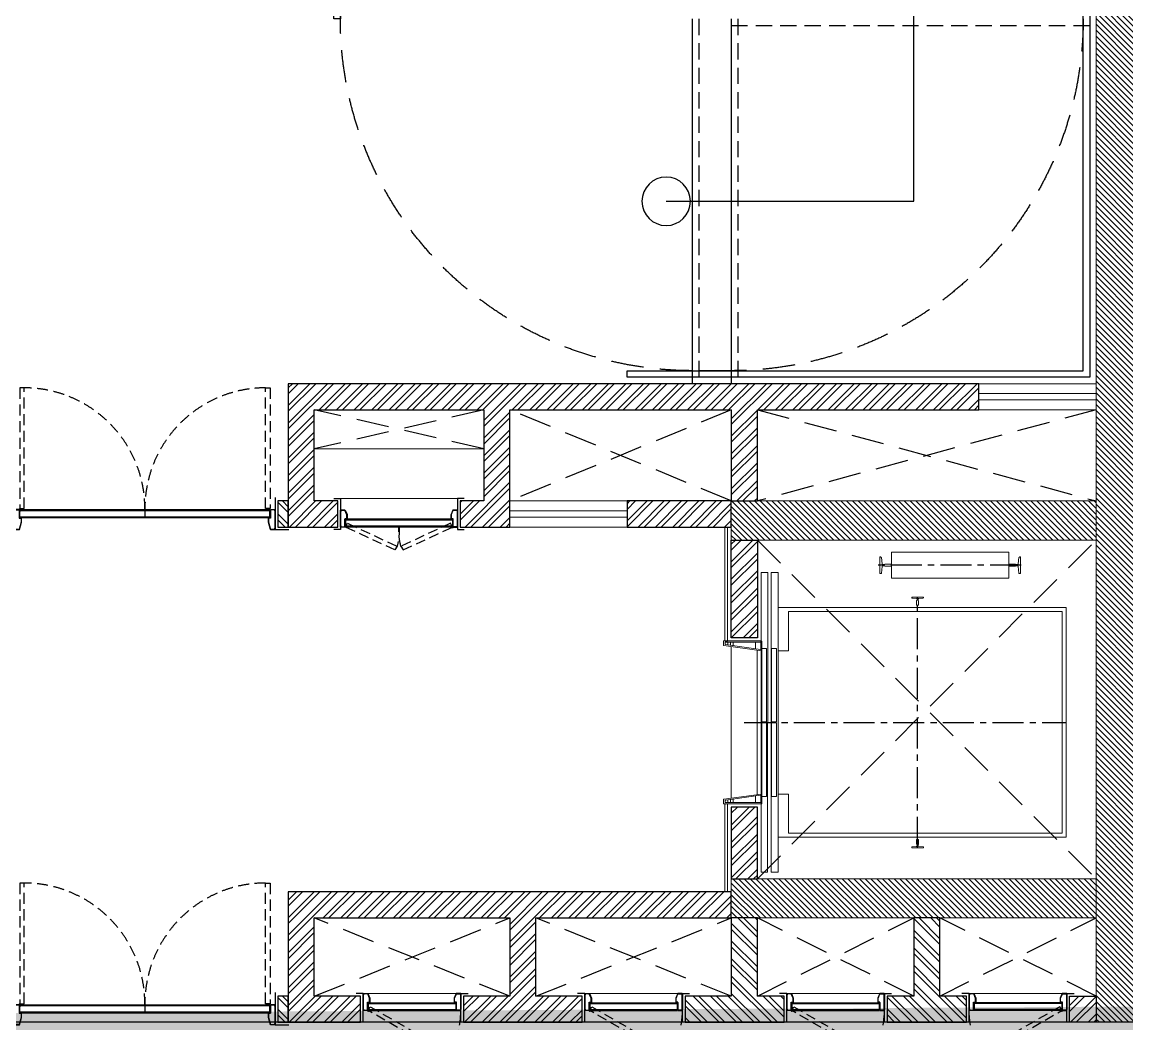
# Model space of a CAD drawing. Header units: millimetres. Extents: x 263321 to 2483465, y 33647 to 614421.
# Drawn here: x 2386855 to 2395332, y 394769 to 402457 of the extents above; entities that cross this region are included whole.
import ezdxf

# ---------------------------------------------------------------- set-up
doc = ezdxf.new("R2010")
doc.units = ezdxf.units.MM
doc.linetypes.add('CENTER', pattern=[50.8, 31.75, -6.35, 6.35, -6.35])
doc.linetypes.add('HIDDEN', pattern=[0.375, 0.25, -0.125])
for name, color, linetype, lineweight in [('A-PLAN-COLUMN', 3, 'Continuous', 0), ('A-PLAN-RCC-HATCH', 8, 'Continuous', 13), ('A-PLAN-THIN', 251, 'Continuous', 15), ('TOA-FL-CPT-1', 8, 'Continuous', 5)]:
    doc.layers.add(name, color=color, linetype=linetype, lineweight=lineweight)
for name, color, linetype in [('A-PLAN-DOOR', 7, 'Continuous'), ('A-PLAN-HIDDEN', 1, 'HIDDEN'), ('A-PLAN-RAILING', 2, 'Continuous'), ('A-PLAN-STAIRS', 1, 'Continuous'), ('A-PLAN-THIN -1', 250, 'HIDDEN'), ('A-PLAN-WALL', 6, 'Continuous'), ('A-PLAN-WALL HATCH', 8, 'Continuous'), ('FLOORING TOA', 7, 'Continuous')]:
    doc.layers.add(name, color=color, linetype=linetype)
pattern_1 = [(315, (-109844.92, -24414.985), (67.35192, 67.35192), []), (315, (-109844.92, -24459.89), (67.35192, 67.35192), [])]
pattern_2 = [(225, (218576.22, -299218), (-67.35192, 67.35192), []), (225, (218576.22, -299262.9), (-67.35192, 67.35192), [])]

# ---------------------------------------------------------------- blocks, each defined once
blk = doc.blocks.new('A$C3F28102C')
at = {"layer": 'A-PLAN-DOOR'}
h = blk.add_hatch(dxfattribs=at)
h.set_pattern_fill('ANSI31', color=256, style=0)
h.set_pattern_definition([(315, (-1529.3283, 1000.1135), (-0.44194174, -0.44194174), [])])
h.paths.add_polyline_path([(1.3, -14.9), (0, -14.9), (0, 0), (1.3, 0)])
h.paths.add_polyline_path([(1.3, 0.2), (1.3, 0), (0, 0), (0, 1.1, 0.115729)])
h.paths.add_polyline_path([(4.9, -14.9), (3.6, -14.9), (3.6, 0), (4.9, 0)])
h.paths.add_polyline_path([(4.9, 0), (3.6, 0), (3.6, 0.2, 0.115729), (4.9, 1.1)])
at = {"layer": 'A-PLAN-DOOR', "color": 2}
for points in [[(1.3, 0.2), (1.3, -14.9), (0, -14.9), (0, 1.1)], [(3.6, 0.2), (3.6, -14.9), (4.9, -14.9), (4.9, 1.1)]]:
    blk.add_lwpolyline(points, dxfattribs=at)
for radius in [3.42, 2.42]:
    blk.add_circle((2.5, 3.4), radius, dxfattribs=at)
blk = doc.blocks.new('Door 900')
at = {"layer": 'A-PLAN-DOOR'}
for p, q in [((449, 130), (449, 125)), ((449, 125), (449, 130)), ((-410.4, 60), (-410.4, 0)), ((-410.4, 60), (410.4, 60)), ((-410.4, 53.5), (410.4, 53.5)), ((-410.4, 6.5), (410.4, 6.5)), ((-410.4, 0), (410.4, 0)), ((410.4, 60), (410.4, 0))]:
    blk.add_line(p, q, dxfattribs=at)
for points in [[(-500, 220), (-450, 220), (-450, -20), (-500, -20)], [(500, 220), (450, 220), (450, -20), (500, -20)]]:
    blk.add_lwpolyline(points, dxfattribs=at)
for points in [[(-450, 8), (-449, 8), (-449, 122), (-450, 122)], [(-447.5, 1.5), (-415.5, 1.5), (-415.5, 63.5), (-400.5, 63.5), (-400.5, 94.8), (-415.1, 128.5), (-447.5, 128.5), (-447.5, 120), (-449, 120), (-449, 122), (-449, 130), (-414, 130), (-399, 95), (-399, 62), (-414, 62), (-414, 0), (-449, 0), (-449, 10), (-447.5, 10)], [(447.5, 1.5), (415.5, 1.5), (415.5, 63.5), (400.5, 63.5), (400.5, 94.8), (415.1, 128.5), (447.5, 128.5), (447.5, 120), (449, 120), (449, 122), (449, 130), (414, 130), (399, 95), (399, 62), (414, 62), (414, 0), (449, 0), (449, 10), (447.5, 10)], [(450, 8), (449, 8), (449, 122), (450, 122)]]:
    blk.add_lwpolyline(points, close=True, dxfattribs=at)
at = {"layer": 'A-PLAN-DOOR', "linetype": 'HIDDEN', "ltscale": 300}
for points in [[(-411.7, 0), (-395.2, 28.6), (-14.5, -147.3), (-31, -175.9)], [(411.7, 0), (395.2, 28.6), (14.5, -147.3), (31, -175.9)]]:
    blk.add_lwpolyline(points, close=True, dxfattribs=at)
for centre, start, end in [((-433.2, -31.2), 344.39437, 4.11633), ((433.2, -31.2), 175.88367, 195.60563)]:
    blk.add_arc(centre, 434.3, start, end, dxfattribs=at)
at = {"layer": 'A-PLAN-THIN'}
blk.add_line((450, 220), (-450, 220), dxfattribs=at)
at = {"layer": 'A-PLAN-DOOR', "xscale": -1, "rotation": 180}
blk.add_blockref('A$C3F28102C', (-414, 0), dxfattribs=at)
blk = doc.blocks.new('shaft door 750')
at = {"layer": 'A-PLAN-DOOR'}
for p, q in [((335.5, 59.8), (-335.5, 59.8)), ((-335.5, 0), (-335.5, 59.8)), ((335.5, 53.4), (-335.5, 53.4)), ((335.5, 6.5), (-335.5, 6.5)), ((335.5, 0), (-335.5, 0)), ((335.5, 0), (335.5, 59.8)), ((-374, -69.8), (-374, -64.8)), ((-374, -64.8), (-374, -69.8))]:
    blk.add_line(p, q, dxfattribs=at)
at = {"layer": 'A-PLAN-DOOR', "linetype": 'HIDDEN', "ltscale": 300}
blk.add_lwpolyline([(336.8, 59.8), (320.3, 31.3), (-295.2, 386.7), (-278.8, 415.2)], close=True, dxfattribs=at)
at = {"layer": 'A-PLAN-DOOR'}
for points in [[(-375, 150), (-375, 150), (-375, -70), (-430, -70)], [(375, 150.2), (375, 150.2), (375, -70), (430, -70)]]:
    blk.add_lwpolyline(points, dxfattribs=at)
for points in [[(-375, 51.9), (-374, 51.9), (-374, -61.8), (-375, -61.8)], [(-372.5, 58.3), (-340.6, 58.3), (-340.6, -3.5), (-325.6, -3.5), (-325.6, -34.7), (-340.2, -68.3), (-372.5, -68.3), (-372.5, -59.8), (-374, -59.8), (-374, -61.8), (-374, -69.8), (-339.1, -69.8), (-324.1, -34.9), (-324.1, -2), (-339.1, -2), (-339.1, 59.8), (-374, 59.8), (-374, 49.9), (-372.5, 49.9)], [(372.5, 58.3), (340.6, 58.3), (340.6, -3.5), (325.6, -3.5), (325.6, -34.7), (340.2, -68.3), (372.5, -68.3), (372.5, -59.8), (374, -59.8), (374, -61.8), (374, -69.8), (339.1, -69.8), (324.1, -34.9), (324.1, -2), (339.1, -2), (339.1, 59.8), (374, 59.8), (374, 49.9), (372.5, 49.9)], [(375, 51.9), (374, 51.9), (374, -61.8), (375, -61.8)]]:
    blk.add_lwpolyline(points, close=True, dxfattribs=at)
at = {"layer": 'A-PLAN-DOOR', "linetype": 'HIDDEN', "ltscale": 300}
blk.add_arc((337.6, 59.8), 711.6, 152.68066, 180, dxfattribs=at)
at = {"layer": 'A-PLAN-THIN'}
for p, q in [((395, 150), (-395, 150)), ((375, -70), (-375, -70))]:
    blk.add_line(p, q, dxfattribs=at)
at = {"layer": 'A-PLAN-DOOR', "xscale": -0.9973404255317604, "yscale": 0.9973404255317604, "zscale": 0.9973404255317604}
blk.add_blockref('A$C3F28102C', (339.1, 59.8), dxfattribs=at)
blk = doc.blocks.new('Door 1800')
at = {"layer": 'A-PLAN-DOOR'}
for p, q in [((-879.1, 77.1), (-879.1, 81.7)), ((879.1, 77.1), (879.1, 81.7)), ((844, 0), (-844, 0)), ((-844, 0), (-844, -54.4)), ((0, -54.4), (0, 0)), ((844, 0), (844, -54.4)), ((844, -5.9), (-844, -5.9)), ((844, -48.5), (-844, -48.5)), ((844, -54.4), (-844, -54.4))]:
    blk.add_line(p, q, dxfattribs=at)
for points in [[(-880, -136.5), (-880, -136.5), (-880, 81.7), (-971.8, 81.7)], [(880, -135.6), (880, 81.7), (971.8, 81.7)]]:
    blk.add_lwpolyline(points, dxfattribs=at)
for points in [[(-877.7, -53.1), (-848.7, -53.1), (-848.7, 3.2), (-835.1, 3.2), (-835.1, 31.6), (-848.4, 80.3), (-877.7, 80.3), (-877.7, 72.6), (-879.1, 72.6), (-879.1, 74.4), (-879.1, 81.7), (-847.3, 81.7), (-833.7, 31.8), (-833.7, 1.8), (-847.3, 1.8), (-847.3, -54.4), (-879.1, -54.4), (-879.1, -45.4), (-877.7, -45.4)], [(877.7, -53.1), (848.7, -53.1), (848.7, 3.2), (835.1, 3.2), (835.1, 31.6), (848.4, 80.3), (877.7, 80.3), (877.7, 72.6), (879.1, 72.6), (879.1, 74.4), (879.1, 81.7), (847.3, 81.7), (833.7, 31.8), (833.7, 1.8), (847.3, 1.8), (847.3, -54.4), (879.1, -54.4), (879.1, -45.4), (877.7, -45.4)], [(-880, -47.2), (-879.1, -47.2), (-879.1, 74.4), (-880, 74.4)], [(880, -47.2), (879.1, -47.2), (879.1, 74.4), (880, 74.4)]]:
    blk.add_lwpolyline(points, close=True, dxfattribs=at)
at = {"layer": 'A-PLAN-DOOR', "linetype": 'HIDDEN', "ltscale": 300}
for points in [[(-845.2, -60.8), (-815.3, -60.8), (-815.3, -876.1), (-845.2, -876.1)], [(845.2, -60.8), (815.3, -60.8), (815.3, -876.1), (845.2, -876.1)]]:
    blk.add_lwpolyline(points, close=True, dxfattribs=at)
for centre, start, end in [((-815.3, -60.8), 270, 0.4464), ((815.3, -60.8), 179.5536, 270)]:
    blk.add_arc(centre, 815.3, start, end, dxfattribs=at)
at = {"layer": 'A-PLAN-DOOR', "extrusion": (0, 0, -1), "xscale": -0.9074410163312852, "yscale": 0.9074410163312852, "zscale": -0.9074410163312852, "rotation": 180}
blk.add_blockref('A$C3F28102C', (-847.3, -54.4), dxfattribs=at)
blk = doc.blocks.new('S.Lift car')
at = {"layer": 'A-PLAN-HIDDEN', "linetype": 'CENTER', "ltscale": 7.5}
for p, q in [((-1187.5, 980.4), (-44.9, 980.4)), ((-393.3, -1187.6), (-393.3, 736.4)), ((936.5, -225.6), (-1534, -225.6))]:
    blk.add_line(p, q, dxfattribs=at)
at = {"layer": 'A-PLAN-THIN'}
for p, q in [((803.5, 399.4), (811.5, 399.4)), ((811.5, 399.4), (1058.7, 399.4)), ((851.4, 390.3), (851.4, 338.5)), ((1021.5, 390.3), (1021.5, 364.7)), ((1036, 356.1), (1036, -807.4)), ((1043.5, 390.3), (1043.5, 367)), ((1063.7, 390.3), (1063.7, 369.4)), ((836.5, 324.4), (836.5, -775.6)), ((851.4, -841.5), (851.4, -789.8)), ((1021.5, -841.5), (1021.5, -816)), ((1043.5, -841.5), (1043.5, -818.3)), ((1063.7, -841.5), (1063.7, -820.6)), ((803.5, -850.6), (811.5, -850.6)), ((811.5, -850.6), (1058.7, -850.6))]:
    blk.add_line(p, q, dxfattribs=at)
at = {"layer": 'A-PLAN-THIN', "linetype": 'Continuous', "elevation": 0}
for points in [[(-1170.5, 1040.4), (-1165.6, 990.1, 0.411736), (-1160.6, 985.1), (-1148.2, 985.1, 0.312963), (-1143.6, 988.4), (-1094.3, 988.3, -0.414214), (-1093.3, 987.3), (-1093.3, 973.4, -0.414214), (-1094.3, 972.4), (-1143.6, 972.4, 0.314465), (-1148.2, 975.6), (-1160.6, 975.6, 0.413693), (-1165.6, 970.7), (-1170, 920.4, -0.219501), (-1178.7, 916.9), (-1182.6, 916.9), (-1182.6, 1043.9), (-1179, 1043.9, -0.223038)], [(-116.2, 1040.4), (-121, 990.1, -0.411736), (-126, 985.1), (-138.4, 985.1, -0.312963), (-143.1, 988.4), (-192.3, 988.3, 0.414214), (-193.3, 987.3), (-193.3, 973.4, 0.414214), (-192.3, 972.4), (-143.1, 972.4, -0.314465), (-138.4, 975.6), (-126, 975.6, -0.413693), (-121, 970.7), (-116.6, 920.4, 0.219501), (-107.9, 916.9), (-104.1, 916.9), (-104.1, 1043.9), (-107.7, 1043.9, 0.223038)], [(-385.4, 675.4), (-385.4, 707.8), (-389.3, 711.7), (-389.3, 720.7, -0.391303), (-384.7, 725.6), (-350.7, 728.3, 0.391303), (-348.8, 730.3), (-348.8, 736.4), (-393.3, 736.4), (-437.8, 736.4), (-437.8, 730.3, 0.391303), (-436, 728.3), (-401.9, 725.6, -0.391303), (-397.3, 720.7), (-397.3, 711.7), (-401.3, 707.8), (-401.3, 675.4), (-400.3, 674.4), (-393.3, 674.4), (-386.4, 674.4)], [(-385.4, -1126.6), (-385.4, -1159), (-389.3, -1163), (-389.3, -1171.9, 0.391303), (-384.7, -1176.9), (-350.7, -1179.6, -0.391303), (-348.8, -1181.6), (-348.8, -1187.6), (-393.3, -1187.6), (-437.8, -1187.6), (-437.8, -1181.6, -0.391303), (-436, -1179.6), (-401.9, -1176.9, 0.391303), (-397.3, -1171.9), (-397.3, -1163), (-401.3, -1159), (-401.3, -1126.6), (-400.3, -1125.6), (-393.3, -1125.6), (-386.4, -1125.6)]]:
    blk.add_lwpolyline(points, format="xyb", close=True, dxfattribs=at)
for points in [[(-1093.3, 1080.4), (-193.3, 1080.4), (-193.3, 880.4), (-1093.3, 880.4)], [(730, 924.4), (676, 924.4), (676.1, -1375.6), (730.1, -1375.6)], [(806.5, 924.4), (757, 924.4), (757.1, -1375.6), (806.6, -1375.6)], [(726.4, 342.4), (726.4, -221.1), (690.4, -221.1), (690.4, 342.4)], [(766.9, 342.4), (766.9, -221.1), (802.9, -221.1), (802.9, 342.4)], [(726.4, -793.6), (726.4, -230.1), (690.4, -230.1), (690.4, -793.6)], [(766.9, -793.6), (766.9, -230.1), (802.9, -230.1), (802.9, -793.6)]]:
    blk.add_lwpolyline(points, close=True, dxfattribs=at)
blk.add_lwpolyline([(676, -1106.6), (-1534, -1106.6), (-1534, 655.4), (676, 655.4), (676, 324.4), (596, 324.4), (596, 624.4), (-1504, 624.4), (-1504, -1075.6), (596, -1075.6), (596, -775.6), (676, -775.6), (676, -1106.6)], dxfattribs=at)
at = {"layer": 'A-PLAN-THIN'}
for points in [[(1058.7, 399.4), (1096.5, 399.4), (1096.5, 367, -0.372513), (1093.9, 364), (804.5, 324.4, -0.414214), (801.5, 327.4), (801.5, 396.5, -0.414214), (803.5, 398.5), (811.5, 398.5)], [(1080.2, 390.3), (1082, 390.3), (1082, 373, -0.372513), (1080.4, 371.3), (811.1, 332.7, -0.35655), (809.7, 334.4), (809.7, 390.3), (1080.2, 390.3)], [(1058.7, -850.6), (1096.5, -850.6), (1096.5, -818.2, 0.372513), (1093.9, -815.2), (804.5, -775.6, 0.414214), (801.5, -778.6), (801.5, -847.8, 0.414214), (803.5, -849.8), (811.5, -849.8)], [(1080.2, -841.5), (1082, -841.5), (1082, -824.3, 0.372513), (1080.4, -822.5), (811.1, -783.9, 0.35655), (809.7, -785.6), (809.7, -841.5), (1080.2, -841.5)]]:
    blk.add_lwpolyline(points, format="xyb", dxfattribs=at)
blk = doc.blocks.new('Fire Tower-2700mm')
at = {"layer": 'A-PLAN-RCC-HATCH'}
h = blk.add_hatch(dxfattribs=at)
h.set_pattern_fill('ANSI31', color=256, scale=10, angle=90, style=0)
h.set_pattern_definition([(45, (218576.22, -299218.003), (22.4506403, -22.4506403), [])])
h.paths.add_polyline_path([(-4623.8, 7182), (-4623.8, -7618), (-4923.8, -7618), (-4923.8, 7182)])
h = blk.add_hatch(dxfattribs=at)
h.set_pattern_fill('ANSI31', color=256, scale=250, angle=540, style=0)
h.set_pattern_definition([(45, (-438062.204, 21819.328), (22.097087, -22.097087), [])])
h.paths.add_polyline_path([(-4623.8, -3618), (-4623.8, -3918), (-1823.8, -3918), (-1823.8, -3618)])
h = blk.add_hatch(dxfattribs=at)
h.set_pattern_fill('ANSI31', color=256, scale=250, angle=540, style=0)
h.set_pattern_definition([(45, (-438012.204, 21719.328), (22.097087, -22.097087), [])])
h.paths.add_polyline_path([(-4623.8, -6518), (-4623.8, -6818), (-1823.8, -6818), (-1823.8, -6518)])
at = {"layer": 'A-PLAN-WALL HATCH'}
h = blk.add_hatch(dxfattribs=at)
h.set_pattern_fill('ANSI32', color=256, scale=10, angle=270, style=0)
h.set_pattern_definition([(315, (-109944.92, -24564.985), (67.35192, 67.35192), []), (315, (-109944.92, -24609.89), (67.35192, 67.35192), [])])
h.paths.add_polyline_path([(-1823.8, -2918), (-1823.8, -3618), (-2023.8, -3618), (-2023.8, -2918), (-3723.8, -2918), (-3723.8, -2718), (1576.2, -2718), (1576.2, -3818), (1196.2, -3818), (1196.2, -3618), (1376.2, -3618), (1376.2, -2918), (76.2, -2918), (76.2, -3618), (256.2, -3618), (256.2, -3818), (-123.8, -3818), (-123.8, -2918)])
h = blk.add_hatch(dxfattribs=at)
h.set_pattern_fill('ANSI32', color=256, scale=250, angle=90, style=0)
h.set_pattern_definition([(135, (317342.19, 539209), (-66.291261, -66.291261), []), (135, (317342.19, 539253.19), (-66.291261, -66.291261), [])])
h.paths.add_polyline_path([(-1823.8, -3618), (-1023.8, -3618), (-1023.8, -3818), (-1823.8, -3818)])
h = blk.add_hatch(dxfattribs=at)
h.set_pattern_fill('ANSI32', color=256, scale=10, angle=270, style=0)
h.set_pattern_definition([(45, (-219423.78, 302582), (67.35192, -67.35192), []), (45, (-219423.78, 302626.9), (67.35192, -67.35192), [])])
h.paths.add_polyline_path([(1576.2, -3618), (1656.2, -3618), (1656.2, -3818), (1576.2, -3818)])
h = blk.add_hatch(dxfattribs=at)
h.set_pattern_fill('ANSI32', color=256, scale=10, angle=270, style=0)
h.set_pattern_definition(pattern_1)
h.paths.add_polyline_path([(-1823.8, -4668), (-1823.8, -3918), (-2023.8, -3918), (-2023.8, -4668)])
h = blk.add_hatch(dxfattribs=at)
h.set_pattern_fill('ANSI32', color=256, scale=10, angle=270, style=0)
h.set_pattern_definition(pattern_1)
h.paths.add_polyline_path([(-1823.8, -5968), (-1823.8, -6518), (-2023.8, -6518), (-2023.8, -5968)])
h = blk.add_hatch(dxfattribs=at)
h.set_pattern_fill('ANSI32', color=256, scale=10, angle=270, style=0)
h.set_pattern_definition([(315, (-219423.78, -246348.01), (67.35192, 67.35192), []), (315, (-219423.78, -246392.91), (67.35192, 67.35192), [])])
h.paths.add_polyline_path([(-323.8, -6818), (-1823.8, -6818), (-1823.8, -6618), (1576.2, -6618), (1576.2, -7618), (1021.2, -7618), (1021.2, -7418), (1376.2, -7418), (1376.2, -6818), (-123.8, -6818), (-123.8, -7418), (231.2, -7418), (231.2, -7618), (-678.8, -7618), (-678.8, -7418), (-323.8, -7418)])
h = blk.add_hatch(dxfattribs=at)
h.set_pattern_fill('ANSI32', color=256, scale=10, angle=270, style=0)
h.set_pattern_definition(pattern_2)
h.paths.add_polyline_path([(-3223.8, -6818), (-3223.8, -7418), (-3018.8, -7418), (-3018.8, -7418), (-3018.8, -7418), (-3018.8, -7618), (-3628.8, -7618), (-3628.8, -7618), (-3628.8, -7618), (-3628.8, -7618), (-3628.8, -7418), (-3628.8, -7418), (-3628.8, -7418), (-3423.8, -7418), (-3423.8, -6818)])
h = blk.add_hatch(dxfattribs=at)
h.set_pattern_fill('ANSI32', color=256, scale=10, angle=270, style=0)
h.set_pattern_definition(pattern_2)
h.paths.add_polyline_path([(-1823.8, -6818), (-1823.8, -7418), (-1468.8, -7418), (-1468.8, -7418), (-1468.8, -7418), (-1468.8, -7618), (-2228.8, -7618), (-2228.8, -7618), (-2228.8, -7618), (-2228.8, -7618), (-2228.8, -7418), (-2228.8, -7418), (-2228.8, -7418), (-2023.8, -7418), (-2023.8, -6818)])
h = blk.add_hatch(dxfattribs=at)
h.set_pattern_fill('ANSI32', color=256, scale=10, angle=270, style=0)
h.set_pattern_definition([(315, (-109844.92, -24354.985), (67.35192, 67.35192), []), (315, (-109844.92, -24399.89), (67.35192, 67.35192), [])])
h.paths.add_polyline_path([(-4623.8, -7418), (-4623.8, -7618), (-4418.8, -7618), (-4418.8, -7618), (-4418.8, -7618), (-4418.8, -7618), (-4418.8, -7418), (-4418.8, -7418), (-4418.8, -7418)])
h = blk.add_hatch(dxfattribs=at)
h.set_pattern_fill('ANSI32', color=256, scale=10, angle=270, style=0)
h.set_pattern_definition([(45, (-219423.78, 298782), (67.35192, -67.35192), []), (45, (-219423.78, 298826.9), (67.35192, -67.35192), [])])
h.paths.add_polyline_path([(1576.2, -7418), (1656.2, -7418), (1656.2, -7618), (1576.2, -7618)])
at = {"layer": 'A-PLAN-COLUMN', "elevation": 0}
for points in [[(-4623.8, 7182), (-4623.8, -7618), (-4923.8, -7618), (-4923.8, 7182)], [(-4623.8, -3618), (-4623.8, -3918), (-1823.8, -3918), (-1823.8, -3618)], [(-4623.8, -6518), (-4623.8, -6818), (-1823.8, -6818), (-1823.8, -6518)]]:
    blk.add_lwpolyline(points, close=True, dxfattribs=at)
at = {"layer": 'A-PLAN-HIDDEN', "ltscale": 1000}
for p, q in [((-2023.8, -2918, 0), (-4623.8, -3618, 0)), ((-4623.8, -2918, 0), (-2023.8, -3618, 0)), ((-1823.8, -3618, 0), (-123.8, -2918)), ((-1823.8, -2918, 0), (-123.8, -3618)), ((76.2, -2918), (1376.2, -3218)), ((76.2, -3218), (1376.2, -2918)), ((-2023.8, -6518, 0), (-4623.8, -3918, 0)), ((-2023.8, -3918, 0), (-4623.8, -6518, 0)), ((-4623.8, -7418, 0), (-3423.8, -6818)), ((-3423.8, -7418), (-4623.8, -6818, 0)), ((-2023.8, -7418, 0), (-3223.8, -6818)), ((-3223.8, -7418), (-2023.8, -6818, 0)), ((-323.8, -7418, 0), (-1823.8, -6818)), ((-1823.8, -7418), (-323.8, -6818, 0)), ((1376.2, -7418, 0), (-123.8, -6818)), ((-123.8, -7418), (1376.2, -6818, 0))]:
    blk.add_line(p, q, dxfattribs=at)
at = {"layer": 'A-PLAN-RAILING', "elevation": 0}
blk.add_lwpolyline([(-4523.8, 6082), (1176.2, 6082), (1176.2, 82), (1226.2, 82), (1226.2, 6132), (-4573.8, 6132), (-4573.8, -2668), (-1023.8, -2668), (-1023.8, -2618), (-4523.8, -2618), (-4523.8, 6082)], dxfattribs=at)
at = {"layer": 'A-PLAN-STAIRS', "ltscale": 1000}
for p, q in [((-1823.8, 82, 0), (-1823.8, -2718, 0)), ((-1523.8, 82, 0), (-1523.8, -2718, 0))]:
    blk.add_line(p, q, dxfattribs=at)
at = {"layer": 'A-PLAN-STAIRS', "ltscale": 1000, "elevation": 0}
blk.add_lwpolyline([(-1323.8, -1318), (-3223.8, -1318), (-3223.8, 4782), (-1523.8, 4782)], dxfattribs=at)
at = {"layer": 'A-PLAN-STAIRS', "ltscale": 1000}
blk.add_circle((-1323.8, -1318, 0), 186.1, dxfattribs=at)
at = {"layer": 'A-PLAN-THIN'}
for p, q in [((-4623.8, -2718, 0), (-3723.8, -2718, 0)), ((-4623.8, -2793, 0), (-3723.8, -2793, 0)), ((-4623.8, -2843, 0), (-3723.8, -2843, 0)), ((-4623.8, -2918, 0), (-3723.8, -2918, 0)), ((-1023.8, -3618, 0), (-123.8, -3618)), ((-1023.8, -3693, 0), (-123.8, -3693)), ((-1023.8, -3743, 0), (-123.8, -3743)), ((-1023.8, -3818, 0), (-123.8, -3818))]:
    blk.add_line(p, q, dxfattribs=at)
at = {"layer": 'A-PLAN-THIN', "elevation": 0}
for points in [[(76.2, -2918), (1376.2, -2918), (1376.2, -3218), (76.2, -3218)], [(-1773.8, -5948), (-1778.8, -5943), (-1793.8, -5943), (-1793.8, -6618), (-1773.8, -6618)]]:
    blk.add_lwpolyline(points, close=True, dxfattribs=at)
blk.add_lwpolyline([(-1773.8, -3818), (-1773.8, -4688), (-1778.8, -4693), (-1793.8, -4693), (-1793.8, -3818), (-1773.8, -3818)], dxfattribs=at)
at = {"layer": 'A-PLAN-THIN -1', "linetype": 'HIDDEN', "ltscale": 500}
for p, q in [((-1823.8, 32), (-4623.8, 32)), ((-1873.8, 82, 0), (-1873.8, -2718, 0)), ((-1573.8, 82, 0), (-1573.8, -2718, 0))]:
    blk.add_line(p, q, dxfattribs=at)
at = {"layer": 'A-PLAN-THIN -1', "linetype": 'HIDDEN', "ltscale": 1000, "elevation": 0}
blk.add_lwpolyline([(1176.2, 3382, 0.414214), (-1523.8, 6082), (-1823.8, 6082, 0.414214), (-4523.8, 3382), (-4523.8, 82, 0.414214), (-1823.8, -2618), (-1523.8, -2618, 0.414214), (1176.2, 82)], format="xyb", close=True, dxfattribs=at)
at = {"layer": 'A-PLAN-WALL', "elevation": 0}
for points in [[(-1823.8, -2918), (-1823.8, -3618), (-2023.8, -3618), (-2023.8, -2918), (-3723.8, -2918), (-3723.8, -2718), (1576.2, -2718), (1576.2, -3818), (1196.2, -3818), (1196.2, -3618), (1376.2, -3618), (1376.2, -2918), (76.2, -2918), (76.2, -3618), (256.2, -3618), (256.2, -3818), (-123.8, -3818), (-123.8, -2918), (-1823.8, -2918)], [(-323.8, -6818), (-1823.8, -6818), (-1823.8, -6618), (1576.2, -6618), (1576.2, -7618), (1576.2, -7618), (1576.2, -7618), (1576.2, -7618), (1576.2, -7618), (1021.2, -7618), (1021.2, -7618), (1021.2, -7618), (1021.2, -7618), (1021.2, -7418), (1021.2, -7418), (1021.2, -7418), (1376.2, -7418), (1376.2, -6818), (-123.8, -6818), (-123.8, -7418), (231.2, -7418), (231.2, -7418), (231.2, -7418), (231.2, -7618), (-678.8, -7618), (-678.8, -7618), (-678.8, -7618), (-678.8, -7618), (-678.8, -7418), (-678.8, -7418), (-678.8, -7418), (-323.8, -7418), (-323.8, -6818)], [(-3223.8, -6818), (-3223.8, -7418), (-3018.8, -7418), (-3018.8, -7418), (-3018.8, -7418), (-3018.8, -7618), (-3628.8, -7618), (-3628.8, -7618), (-3628.8, -7618), (-3628.8, -7618), (-3628.8, -7418), (-3628.8, -7418), (-3628.8, -7418), (-3423.8, -7418), (-3423.8, -6818), (-3223.8, -6818)], [(-1823.8, -6818), (-1823.8, -7418), (-1468.8, -7418), (-1468.8, -7418), (-1468.8, -7418), (-1468.8, -7618), (-2228.8, -7618), (-2228.8, -7618), (-2228.8, -7618), (-2228.8, -7618), (-2228.8, -7418), (-2228.8, -7418), (-2228.8, -7418), (-2023.8, -7418), (-2023.8, -6818), (-1823.8, -6818)], [(-4623.8, -7418), (-4623.8, -7618), (-4418.8, -7618), (-4418.8, -7618), (-4418.8, -7618), (-4418.8, -7618), (-4418.8, -7418), (-4418.8, -7418), (-4418.8, -7418), (-4623.8, -7418)]]:
    blk.add_lwpolyline(points, dxfattribs=at)
for points in [[(-1823.8, -3618), (-1023.8, -3618), (-1023.8, -3818), (-1823.8, -3818)], [(1576.2, -3618), (1656.2, -3618), (1656.2, -3818), (1576.2, -3818)], [(-1823.8, -4668), (-1823.8, -3918), (-2023.8, -3918), (-2023.8, -4668)], [(-1823.8, -5968), (-1823.8, -6518), (-2023.8, -6518), (-2023.8, -5968)], [(1576.2, -7418), (1656.2, -7418), (1656.2, -7618), (1576.2, -7618)]]:
    blk.add_lwpolyline(points, close=True, dxfattribs=at)
at = {"layer": 'A-PLAN-DOOR', "xscale": -1.136363636363636, "yscale": 1.136363636387152, "zscale": 1.136363636387152, "rotation": 180}
for p in [(2676.2, -3745.2), (2676.2, -7545.2)]:
    blk.add_blockref('Door 1800', p, dxfattribs=at)
at = {"layer": 'A-PLAN-DOOR'}
blk.add_blockref('Door 900', (726.2, -3818), dxfattribs=at)
at = {"layer": 'A-PLAN-DOOR', "extrusion": (1.654e-28, 4.04354e-14, -1), "xscale": -1, "zscale": -1, "rotation": 180}
blk.add_blockref('shaft door 750', (4023.8, -7468), dxfattribs=at)
at = {"layer": 'A-PLAN-DOOR', "extrusion": (-1.654e-28, 4.04354e-14, -1), "zscale": -1, "rotation": 180}
for p in [(2623.8, -7468), (1073.8, -7468), (-626.2, -7468)]:
    blk.add_blockref('shaft door 750', p, dxfattribs=at)
at = {"layer": 'A-PLAN-THIN'}
blk.add_blockref('S.Lift car', (-2859.8, -5091.4, 0), dxfattribs=at)
blk = doc.blocks.new('CHOREE')
at = {"xscale": -1}
blk.add_blockref('Fire Tower-2700mm', (-8441.5, -1832.2), dxfattribs=at)
blk = doc.blocks.new('BIG CHOORE')
blk.add_blockref('CHOREE', (-2408, -1909))

msp = doc.modelspace()

# ---------------------------------------------------------------- hatches: boundary and pattern name
at = {"layer": 'TOA-FL-CPT-1', "true_color": 0xc7c8ca}
h = msp.add_hatch(dxfattribs=at)
h.set_pattern_fill('AR-PARQ1', color=9, scale=3)
h.set_pattern_definition([(90, (90021.1, 24147), (-914.4, 914.4), [914.4, -914.4]), (90, (90173.5, 24147), (-914.4, 914.4), [914.4, -914.4]), (90, (90325.9, 24147), (-914.4, 914.4), [914.4, -914.4]), (90, (90478.3, 24147), (-914.4, 914.4), [914.4, -914.4]), (90, (90630.7, 24147), (-914.4, 914.4), [914.4, -914.4]), (90, (90783.1, 24147), (-914.4, 914.4), [914.4, -914.4]), (90, (90935.5, 24147), (-914.4, 914.4), [914.4, -914.4]), (0, (90021.1, 25061.4), (914.4, -914.4), [914.4, -914.4]), (0, (90021.1, 25213.8), (914.4, -914.4), [914.4, -914.4]), (0, (90021.1, 25366.2), (914.4, -914.4), [914.4, -914.4]), (0, (90021.1, 25518.6), (914.4, -914.4), [914.4, -914.4]), (0, (90021.1, 25671), (914.4, -914.4), [914.4, -914.4]), (0, (90021.1, 25823.4), (914.4, -914.4), [914.4, -914.4]), (0, (90021.1, 25975.8), (914.4, -914.4), [914.4, -914.4])])
edge = h.paths.add_edge_path()
edge.add_arc((2396128.727, -119195.432), 546828.493, 90.92532943, 95.29958843)
edge.add_line((2345621.769, 425295.567), (2345621.769, 409482.052))
edge.add_line((2345621.769, 409482.052), (2347129.201, 409481.857))
edge.add_arc((2347102.083, 408732.348), 750, 0, 87.9279004, ccw=False)
edge.add_line((2347852.083, 408732.348), (2347852.23, 389991.103))
edge.add_line((2347852.23, 389991.103), (2342396.706, 389991.103))
edge.add_line((2342396.706, 389991.103), (2342397.172, 380682.159))
edge.add_line((2342397.172, 380682.159), (2351396.796, 380682.159))
edge.add_line((2351396.796, 380682.159), (2351396.796, 379682.052))
edge.add_line((2351396.796, 379682.052), (2350496.796, 379682.052))
edge.add_line((2350496.796, 379682.052), (2350496.796, 377891.004))
edge.add_arc((2372893.597, 61240.666), 317441.417, 85.95303216, 94.04581501, ccw=False)
edge.add_line((2395296.77, 377890.553), (2395296.77, 379682.052))
edge.add_line((2395296.77, 379682.052), (2394396.796, 379682.052))
edge.add_line((2394396.796, 379682.052), (2394396.796, 380682.052))
edge.add_line((2394396.796, 380682.052), (2405177.531, 380682.052))
edge.add_line((2405177.531, 380682.052), (2405177.531, 389182.052))
edge.add_line((2405177.531, 389182.052), (2406496.796, 389182.052))
edge.add_line((2406496.796, 389182.052), (2406496.796, 383082.052))
edge.add_line((2406496.796, 383082.052), (2408136.796, 383082.052))
edge.add_line((2408136.796, 383082.052), (2408136.796, 389182.052))
edge.add_line((2408136.796, 389182.052), (2413779.159, 389181.861))
edge.add_line((2413779.159, 389181.861), (2414010.251, 390682.052))
edge.add_line((2414010.251, 390682.052), (2405396.796, 390682.052))
edge.add_line((2405396.796, 390682.052), (2405396.796, 411581.926))
edge.add_line((2405396.796, 411581.926), (2403146.796, 411581.926))
edge.add_arc((2403146.796, 411881.926), 300, 180, 270, ccw=False)
edge.add_line((2402846.796, 411881.926), (2402846.796, 413382.052))
edge.add_arc((2403146.796, 413382.052), 300, 90, 180, ccw=False)
edge.add_line((2403146.796, 413682.052), (2417553.202, 413682.052))
edge.add_line((2417553.202, 413682.052), (2417799.7, 415282.257))
edge.add_line((2417799.7, 415282.257), (2411837.001, 415281.729))
edge.add_line((2411837.001, 415281.729), (2411837.001, 417657.174))
edge.add_line((2411837.001, 417657.174), (2416421.528, 417657.174))
edge.add_line((2416421.528, 417657.174), (2416421.528, 418657.174))
edge.add_line((2416421.528, 418657.174), (2411836.796, 418657.174))
edge.add_line((2411836.796, 418657.174), (2411836.796, 421262.052))
edge.add_line((2411836.796, 421262.052), (2410296.796, 421262.052))
edge.add_line((2410296.796, 421262.052), (2410296.796, 415281.575))
edge.add_line((2410296.796, 415281.575), (2402846.796, 415281.575))
edge.add_line((2402846.796, 415281.575), (2402846.796, 424532.052))
edge.add_line((2402846.796, 424532.052), (2402846.796, 424581.286))
edge.add_line((2402846.796, 424581.286), (2395396.796, 424582.052))
edge.add_line((2395396.796, 424582.052), (2395396.796, 423682.052))
edge.add_line((2395396.796, 423682.052), (2394396.796, 423682.052))
edge.add_line((2394396.796, 423682.052), (2394396.796, 424581.86))
edge.add_line((2394396.796, 424581.86), (2387296.514, 424582.052))
edge.add_line((2387296.514, 424582.052), (2387297.806, 427561.749))
h.paths.add_polyline_path([(2357571.796, 409582.052), (2403896.373, 409582.052), (2403899.547, 394952.31), (2375096.795, 394783.782), (2375096.795, 396862.052), (2373596.796, 396864.771), (2373596.796, 394782.052), (2369971.795, 394800.838), (2370046.875, 396862.052), (2368385.069, 396703.686), (2368471.796, 394819.625), (2357571.796, 394782.052)], flags=16)
h.paths.add_polyline_path([(2363596.796, 414832.306), (2384296.459, 414782.218), (2384296.434, 411581.926), (2384538.462, 411581.927), (2384538.462, 409582.052), (2378653.494, 409582.052), (2378650.056, 411581.898), (2363596.796, 411631.98)], flags=16)
h.paths.add_polyline_path([(2392707.043, 411682.849), (2384396.821, 411683.632), (2384396.821, 414782.218), (2392707.043, 414781.434)], flags=16)
h.paths.add_polyline_path([(2400346.796, 422010.357), (2401546.802, 422010.357), (2401546.802, 416210.358), (2400346.796, 416210.358)], flags=16)
h.paths.add_polyline_path([(2349453.189, 392877.837), (2349451.159, 392879.273), (2349451.159, 390061.804), (2349453.189, 390060.368)], flags=16)
h.paths.add_polyline_path([(2379396.791, 389980.182), (2384396.796, 389980.182), (2384396.796, 392980.182), (2379396.791, 392980.182)], flags=16)

# ---------------------------------------------------------------- linework, layer by layer
at = {"layer": 'FLOORING TOA', "elevation": 0}
msp.add_lwpolyline([(2357571.796, 409582.052), (2403896.373, 409582.052), (2403898.058, 394782.052), (2357571.796, 394782.052)], close=True, dxfattribs=at)

# ---------------------------------------------------------------- block references
msp.add_blockref('BIG CHOORE', (2401322.534, 406141.239))

doc.saveas('drawing.dxf')
